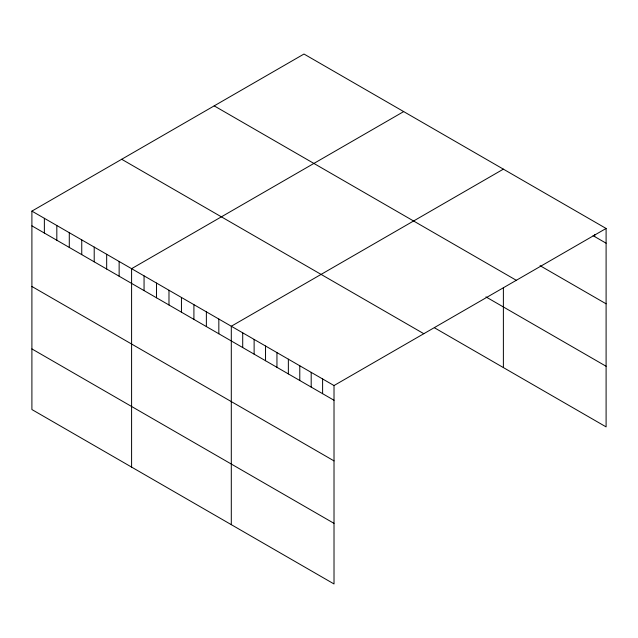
<?xml version="1.0" encoding="UTF-8"?>
<svg xmlns="http://www.w3.org/2000/svg" width="638" height="638" viewBox="0 0 638 638"><rect width="100%" height="100%" fill="white"/><g stroke="black" fill="none" stroke-linecap="round" stroke-linejoin="round"><path stroke-width="0.96" d="M31.9 211.114L334.017 385.543L334.017 583.969L31.9 409.54L31.9 211.114L303.983 54.031L606.1 228.46L606.1 426.886L434.422 327.765M403.679 111.594L131.595 268.678L131.595 467.104M503.382 169.15L231.299 326.241L231.299 524.667M334.017 385.543L606.1 228.46M593.053 235.661L606.1 243.19M540.067 265.687L606.1 303.808M214.193 105.868L516.309 280.297M485.933 296.885L606.1 366.26M121.691 159.277L423.807 333.706M31.9 225.852L334.017 400.273M31.9 286.47L334.017 460.891M31.9 348.922L334.017 523.351M594.688 234.632L594.688 236.602M503.382 287.738L503.382 367.576M322.605 378.956L322.605 393.686M311.192 372.361L311.192 387.099M299.78 365.773L299.78 380.503M288.36 359.186L288.36 373.916M276.948 352.599L276.948 367.329M265.536 346.003L265.536 360.741M254.123 339.416L254.123 354.146M242.711 332.829L242.711 347.558M218.834 319.04L218.834 333.778M206.369 311.846L206.369 326.576M193.912 304.653L193.912 319.383M181.447 297.46L181.447 312.189M168.982 290.266L168.982 304.996M156.525 283.065L156.525 297.802M144.06 275.871L144.06 290.601M119.139 261.484L119.139 276.214M106.674 254.291L106.674 269.021M94.209 247.089L94.209 261.827M81.752 239.896L81.752 254.626M69.287 232.703L69.287 247.432M56.822 225.509L56.822 240.239M44.365 218.316L44.365 233.045"/></g></svg>
